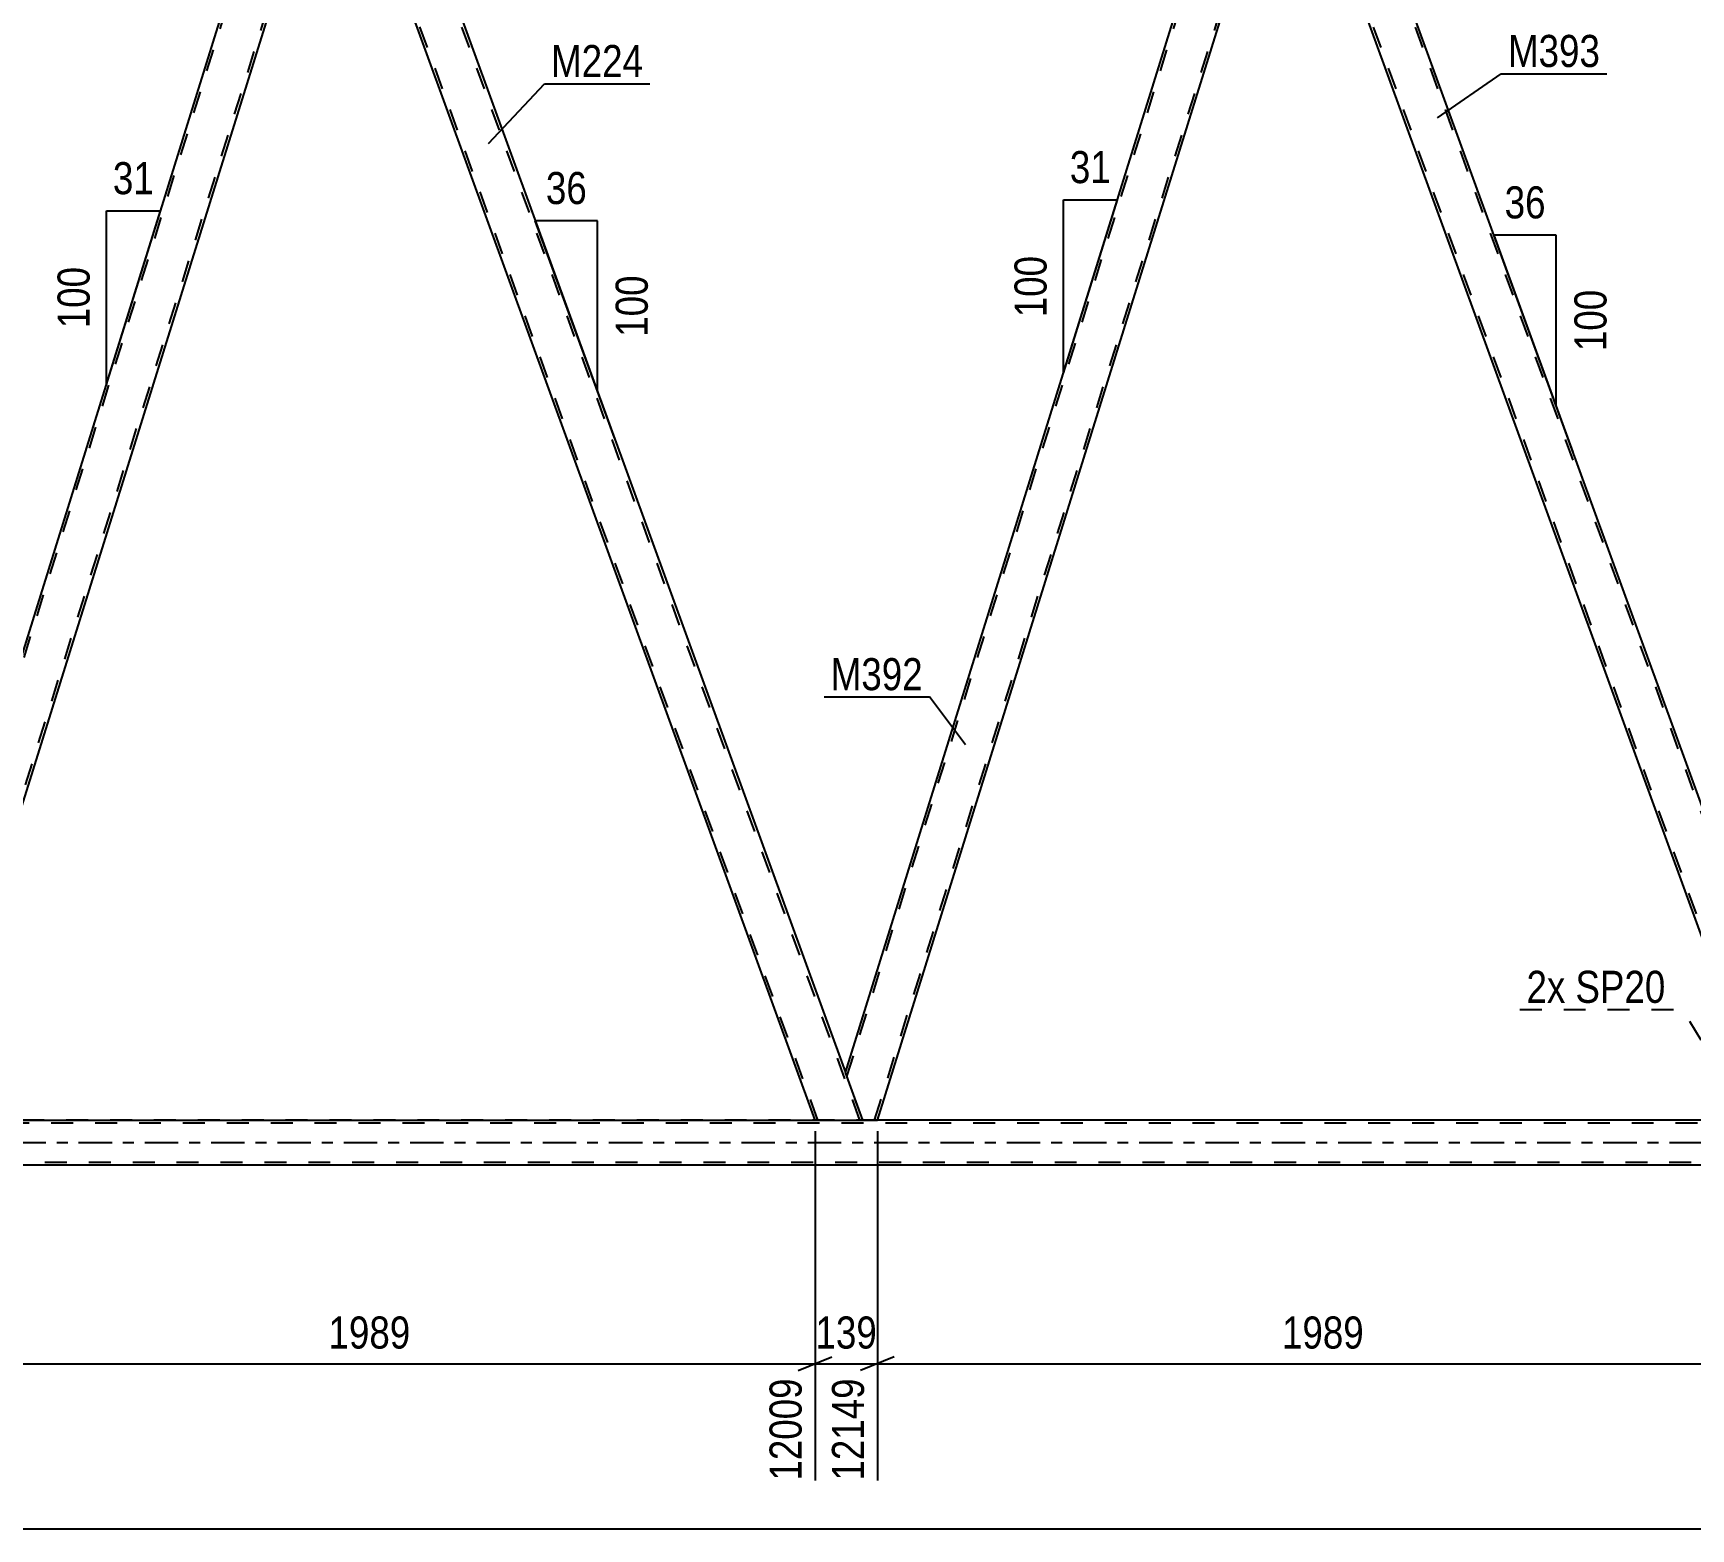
# Model space of a CAD drawing. Header units: millimetres. Extents: x 0 to 841, y 0 to 594.
# Drawn here: x 514.8 to 662.8, y 278.7 to 412.2 of the extents above; entities that cross this region are included whole.
import ezdxf

# ---------------------------------------------------------------- set-up
doc = ezdxf.new("R2010")
doc.units = ezdxf.units.MM
doc.linetypes.add('DXK_LINE_DOT2', pattern=[3.9198, 1.9599, -1.9599])
doc.linetypes.add('DXK_LINE_DOT3', pattern=[5.9187, 2.979, -0.9799, 0.9799, -0.9799])
doc.styles.add('Arial Narrow', font='ARIALN.TTF', dxfattribs={"height": 0.2})

# ---------------------------------------------------------------- blocks, each defined once
blk = doc.blocks.new('Part-122567824-4072 - 3926')
at = {"color": 2, "linetype": 'Continuous'}
for p, q in [((540.2, 437.17), (540.24, 437.17)), ((540.24, 437.17), (540.35, 437.17)), ((540.35, 437.17), (540.71, 437.17)), ((540.71, 437.17), (544.46, 437.17)), ((544.46, 437.17), (587.32, 319.42)), ((584.61, 315.17), (541.75, 432.92)), ((585.12, 315.17), (584.61, 315.17)), ((585.12, 315.17), (588.86, 315.17))]:
    blk.add_line(p, q, dxfattribs=at)
at = {"color": 7, "linetype": 'DXK_LINE_DOT2'}
for p, q in [((540.2, 437.17), (540.35, 437.17)), ((540.2, 437.17), (541.75, 432.92)), ((584.86, 315.17), (540.46, 437.17)), ((540.46, 437.17), (540.52, 437.17)), ((588.61, 315.17), (544.2, 437.17)), ((588.86, 315.17), (587.32, 319.42)), ((584.61, 315.17), (584.64, 315.17)), ((584.64, 315.17), (584.76, 315.17))]:
    blk.add_line(p, q, dxfattribs=at)
blk = doc.blocks.new('Part-122567824-4194 - 3926')
at = {"color": 7, "linetype": 'DXK_LINE_DOT2'}
for p, q in [((104.83, 314.93), (774.49, 314.93)), ((774.49, 315.17), (494.73, 315.17)), ((584.61, 315.17), (590.18, 315.17)), ((104.27, 311.41), (774.49, 311.41))]:
    blk.add_line(p, q, dxfattribs=at)
at = {"color": 2, "linetype": 'Continuous'}
for p, q in [((509.93, 315.17), (584.61, 315.17)), ((665, 315.17), (590.18, 315.17)), ((509.93, 311.17), (665, 311.17))]:
    blk.add_line(p, q, dxfattribs=at)
at = {"color": 7, "linetype": 'DXK_LINE_DOT3'}
blk.add_line((104.55, 313.17), (774.49, 313.17), dxfattribs=at)
blk = doc.blocks.new('Part-122567824-4212 - 3926')
at = {"color": 7, "linetype": 'DXK_LINE_DOT2'}
for p, q in [((630.06, 435.89), (625.8, 435.89)), ((626.88, 432.92), (625.8, 435.89)), ((670, 315.17), (626.06, 435.89)), ((673.74, 315.17), (629.8, 435.89)), ((630.2, 435.49), (630.06, 435.89)), ((669.74, 315.17), (667.7, 320.77)), ((674, 315.17), (671.96, 320.77)), ((674, 315.17), (669.74, 315.17))]:
    blk.add_line(p, q, dxfattribs=at)
at = {"color": 2, "linetype": 'Continuous'}
for p, q in [((671.96, 320.77), (630.2, 435.49)), ((667.7, 320.77), (626.88, 432.92))]:
    blk.add_line(p, q, dxfattribs=at)
blk = doc.blocks.new('Part-122567824-4217 - 3926')
at = {"color": 2, "linetype": 'Continuous'}
for p, q in [((587.32, 319.42), (623.62, 435.89)), ((624.28, 435.89), (624.12, 435.89)), ((626.88, 432.92), (625.95, 435.49)), ((590.18, 315.17), (626.88, 432.92)), ((588.86, 315.17), (587.32, 319.42)), ((590.18, 315.17), (588.86, 315.17))]:
    blk.add_line(p, q, dxfattribs=at)
at = {"color": 7, "linetype": 'DXK_LINE_DOT2'}
for p, q in [((587.45, 319.05), (623.87, 435.89)), ((623.62, 435.89), (624.12, 435.89)), ((625.8, 435.89), (624.28, 435.89)), ((625.95, 435.49), (625.8, 435.89)), ((589.93, 315.17), (626.75, 433.29))]:
    blk.add_line(p, q, dxfattribs=at)
blk = doc.blocks.new('Part-122567824-4259 - 3926')
at = {"color": 7, "linetype": 'DXK_LINE_DOT2'}
for p, q in [((502.32, 319.05), (539.14, 437.17)), ((539.39, 437.17), (539.03, 437.17)), ((504.79, 315.17), (541.61, 433.29)), ((502.18, 319.42), (502.6, 320.77)), ((506.79, 320.77), (505.05, 315.17)), ((503.73, 315.17), (502.18, 319.42)), ((505.05, 315.17), (503.73, 315.17))]:
    blk.add_line(p, q, dxfattribs=at)
at = {"color": 2, "linetype": 'Continuous'}
for p, q in [((502.6, 320.77), (538.88, 437.17)), ((538.88, 437.17), (538.92, 437.17)), ((538.92, 437.17), (539.39, 437.17)), ((539.39, 437.17), (540.2, 437.17)), ((540.2, 437.17), (541.75, 432.92)), ((506.79, 320.77), (541.75, 432.92))]:
    blk.add_line(p, q, dxfattribs=at)
blk = doc.blocks.new('AngleDimension-122567824-20870 - 3926')
at = {"color": 7, "linetype": 'Continuous'}
for p, q in [((606.78, 397.34), (611.6, 397.34)), ((606.78, 381.87), (611.6, 397.34)), ((606.78, 381.87), (606.78, 397.34)), ((608.19, 386.39), (611.6, 397.34))]:
    blk.add_line(p, q, dxfattribs=at)
at = {"color": 0}
for points in [[(611.62, 398.24), (611.62, 402.44), (606.76, 402.44), (606.76, 398.24)], [(605.88, 392.95), (601.68, 392.95), (601.68, 386.26), (605.88, 386.26)]]:
    blk.add_wipeout(points, dxfattribs=at)
at = {"color": 3, "style": 'Arial Narrow'}
blk.add_text('31', height=2.863, dxfattribs=at).set_placement((607.36, 398.84))
blk.add_text('100', height=2.863, rotation=90.0002, dxfattribs=at).set_placement((605.28, 386.86))
blk = doc.blocks.new('StraightDimension-122567824-49967 - 3926')
at = {"color": 7, "linetype": 'Continuous'}
blk.add_line((46.96, 278.67), (791.11, 278.67), dxfattribs=at)
blk = doc.blocks.new('StraightDimension-122567824-10657 - 3926')
at = {"color": 7, "linetype": 'Continuous'}
for p, q in [((584.61, 314.17), (584.61, 282.98)), ((590.18, 314.17), (590.18, 282.98)), ((583.11, 292.82), (586.11, 294.02)), ((584.61, 293.42), (590.18, 293.42)), ((591.68, 294.02), (588.68, 292.82))]:
    blk.add_line(p, q, dxfattribs=at)
at = {"color": 0}
blk.add_wipeout([(590.73, 294.17), (590.73, 298.37), (584.05, 298.37), (584.05, 294.17)], dxfattribs=at)
at = {"color": 0, "linetype": 'Continuous'}
blk.add_wipeout([(589.58, 292.72), (585.38, 292.72), (585.38, 282.38), (589.58, 282.38)], dxfattribs=at)
at = {"color": 3, "style": 'Arial Narrow'}
blk.add_text('139', height=2.863, dxfattribs=at).set_placement((584.65, 294.77))
at = {"color": 3, "linetype": 'Continuous', "style": 'Arial Narrow'}
blk.add_text('12149', height=2.863, rotation=90.0002, dxfattribs=at).set_placement((588.98, 282.98))
blk = doc.blocks.new('StraightDimension-122567824-10656 - 3926')
at = {"color": 7, "linetype": 'Continuous'}
for p, q in [((590.18, 314.17), (590.18, 282.98)), ((669.74, 314.17), (669.74, 282.98)), ((591.68, 294.02), (588.68, 292.82)), ((590.18, 293.42), (669.74, 293.42)), ((668.24, 292.82), (671.24, 294.02))]:
    blk.add_line(p, q, dxfattribs=at)
at = {"color": 0}
blk.add_wipeout([(634.22, 294.17), (634.22, 298.37), (625.7, 298.37), (625.7, 294.17)], dxfattribs=at)
at = {"color": 3, "style": 'Arial Narrow'}
blk.add_text('1989', height=2.863, dxfattribs=at).set_placement((626.3, 294.77))
at = {"color": 0, "linetype": 'Continuous'}
blk.add_wipeout([(669.14, 292.72), (664.94, 292.72), (664.94, 282.38), (669.14, 282.38)], dxfattribs=at)
at = {"color": 3, "linetype": 'Continuous', "style": 'Arial Narrow'}
blk.add_text('14138', height=2.863, rotation=90.0002, dxfattribs=at).set_placement((668.54, 282.98))
blk = doc.blocks.new('StraightDimension-122567824-10658 - 3926')
at = {"color": 7, "linetype": 'Continuous'}
for p, q in [((505.05, 314.17), (505.05, 282.98)), ((584.61, 314.17), (584.61, 282.98)), ((506.55, 294.02), (503.55, 292.82)), ((505.05, 293.42), (584.61, 293.42)), ((583.11, 292.82), (586.11, 294.02))]:
    blk.add_line(p, q, dxfattribs=at)
at = {"color": 0}
blk.add_wipeout([(549.08, 294.17), (549.08, 298.37), (540.57, 298.37), (540.57, 294.17)], dxfattribs=at)
at = {"color": 3, "style": 'Arial Narrow'}
blk.add_text('1989', height=2.863, dxfattribs=at).set_placement((541.17, 294.77))
at = {"color": 0, "linetype": 'Continuous'}
blk.add_wipeout([(584.01, 292.72), (579.81, 292.72), (579.81, 282.38), (584.01, 282.38)], dxfattribs=at)
at = {"color": 3, "linetype": 'Continuous', "style": 'Arial Narrow'}
blk.add_text('12009', height=2.863, rotation=90.0002, dxfattribs=at).set_placement((583.41, 282.98))
blk = doc.blocks.new('AngleDimension-122567824-20842 - 3926')
at = {"color": 7, "linetype": 'Continuous'}
for p, q in [((521.34, 396.35), (526.16, 396.35)), ((521.34, 380.89), (526.16, 396.35)), ((521.34, 380.89), (521.34, 396.35)), ((523.06, 386.39), (526.16, 396.35))]:
    blk.add_line(p, q, dxfattribs=at)
at = {"color": 0}
for points in [[(526.18, 397.25), (526.18, 401.45), (521.32, 401.45), (521.32, 397.25)], [(520.44, 391.96), (516.24, 391.96), (516.24, 385.28), (520.44, 385.28)]]:
    blk.add_wipeout(points, dxfattribs=at)
at = {"color": 3, "style": 'Arial Narrow'}
blk.add_text('31', height=2.863, dxfattribs=at).set_placement((521.92, 397.85))
blk.add_text('100', height=2.863, rotation=90.0002, dxfattribs=at).set_placement((519.84, 385.88))
blk = doc.blocks.new('AngleDimension-122567824-20872 - 3926')
at = {"color": 7, "linetype": 'Continuous'}
for p, q in [((565.17, 395.47), (559.63, 395.47)), ((565.17, 380.25), (559.63, 395.47)), ((565.17, 380.25), (565.17, 395.47)), ((566.69, 376.08), (565.17, 380.25))]:
    blk.add_line(p, q, dxfattribs=at)
at = {"color": 0}
for points in [[(564.83, 396.37), (564.83, 400.57), (559.98, 400.57), (559.98, 396.37)], [(570.27, 391.21), (566.07, 391.21), (566.07, 384.52), (570.27, 384.52)]]:
    blk.add_wipeout(points, dxfattribs=at)
at = {"color": 3, "style": 'Arial Narrow'}
blk.add_text('36', height=2.863, dxfattribs=at).set_placement((560.58, 396.97))
blk.add_text('100', height=2.863, rotation=90.0002, dxfattribs=at).set_placement((569.67, 385.12))
blk = doc.blocks.new('AngleDimension-122567824-20900 - 3926')
at = {"color": 7, "linetype": 'Continuous'}
for p, q in [((650.77, 394.19), (645.23, 394.19)), ((650.77, 378.97), (645.23, 394.19)), ((650.77, 378.97), (650.77, 394.19)), ((652.29, 374.8), (650.77, 378.97))]:
    blk.add_line(p, q, dxfattribs=at)
at = {"color": 0}
for points in [[(650.43, 395.09), (650.43, 399.29), (645.58, 399.29), (645.58, 395.09)], [(655.87, 389.92), (651.67, 389.92), (651.67, 383.24), (655.87, 383.24)]]:
    blk.add_wipeout(points, dxfattribs=at)
at = {"color": 3, "style": 'Arial Narrow'}
blk.add_text('36', height=2.863, dxfattribs=at).set_placement((646.18, 395.69))
blk.add_text('100', height=2.863, rotation=90.0002, dxfattribs=at).set_placement((655.27, 383.84))
blk = doc.blocks.new('Mark-122567824-4068 - 3926')
at = {"color": 0}
blk.add_wipeout([(569.27, 408.31), (569.27, 411.31), (561.04, 411.31), (561.04, 408.31)], dxfattribs=at)
blk.add_wipeout([(569.27, 408.31), (569.27, 411.31), (561.04, 411.31), (561.04, 408.31)], dxfattribs=at)
at = {"color": 30, "linetype": 'Continuous'}
for p, q in [((555.46, 402.38), (560.44, 407.71)), ((560.44, 407.71), (569.87, 407.71))]:
    blk.add_line(p, q, dxfattribs=at)
at = {"color": 3, "style": 'Arial Narrow'}
blk.add_text('M224', height=2.863, dxfattribs=at).set_placement((561.04, 408.31))
blk = doc.blocks.new('Mark-122567824-4208 - 3926')
at = {"color": 0}
blk.add_wipeout([(654.71, 409.21), (654.71, 412.21), (646.48, 412.21), (646.48, 409.21)], dxfattribs=at)
blk.add_wipeout([(654.71, 409.21), (654.71, 412.21), (646.48, 412.21), (646.48, 409.21)], dxfattribs=at)
at = {"color": 30, "linetype": 'Continuous'}
for p, q in [((640.18, 404.67), (645.88, 408.61)), ((645.88, 408.61), (655.31, 408.61))]:
    blk.add_line(p, q, dxfattribs=at)
at = {"color": 3, "style": 'Arial Narrow'}
blk.add_text('M393', height=2.863, dxfattribs=at).set_placement((646.48, 409.21))
blk = doc.blocks.new('Mark-122567824-4213 - 3926')
at = {"color": 0}
blk.add_wipeout([(594.23, 353.56), (594.23, 356.56), (586.01, 356.56), (586.01, 353.56)], dxfattribs=at)
blk.add_wipeout([(594.23, 353.56), (594.23, 356.56), (586.01, 356.56), (586.01, 353.56)], dxfattribs=at)
at = {"color": 30, "linetype": 'Continuous'}
for p in [(585.41, 352.96), (598.03, 348.67)]:
    blk.add_line(p, (594.83, 352.96), dxfattribs=at)
at = {"color": 3, "style": 'Arial Narrow'}
blk.add_text('M392', height=2.863, dxfattribs=at).set_placement((586.01, 353.56))
blk = doc.blocks.new('MarkSet-122567824-5583 - 3926')
at = {"color": 30, "linetype": 'DXK_LINE_DOT2'}
blk.add_line((665.8, 318.98), (662.04, 325.04), dxfattribs=at)
at = {"color": 0}
for points in [[(651.6, 325.64), (651.6, 328.64), (648.13, 328.64), (648.13, 325.64)], [(660.54, 325.64), (660.54, 328.64), (652.5, 328.64), (652.5, 325.64)]]:
    blk.add_wipeout(points, dxfattribs=at)
for points in [[(651.6, 325.64), (651.6, 328.64), (648.13, 328.64), (648.13, 325.64)], [(660.54, 325.64), (660.54, 328.64), (652.5, 328.64), (652.5, 325.64)]]:
    blk.add_wipeout(points, dxfattribs=at)
at = {"color": 30, "linetype": 'DXK_LINE_DOT2'}
blk.add_line((647.53, 325.04), (662.04, 325.04), dxfattribs=at)
at = {"color": 3, "style": 'Arial Narrow'}
for s, p in [('2x', (648.13, 325.64)), ('SP20', (652.5, 325.64))]:
    blk.add_text(s, height=2.863, dxfattribs=at).set_placement(p)

msp = doc.modelspace()

# ---------------------------------------------------------------- block references
for name in ['Part-122567824-4259 - 3926', 'Part-122567824-4072 - 3926', 'Part-122567824-4217 - 3926', 'Part-122567824-4212 - 3926', 'Part-122567824-4194 - 3926']:
    msp.add_blockref(name, (0, 0))

# ---------------------------------------------------------------- next in the draw order: block references
msp.add_blockref('AngleDimension-122567824-20870 - 3926', (0, 0))

# ---------------------------------------------------------------- next in the draw order: block references
msp.add_blockref('StraightDimension-122567824-49967 - 3926', (0, 0))

# ---------------------------------------------------------------- next in the draw order: block references
for name in ['Mark-122567824-4208 - 3926', 'Mark-122567824-4068 - 3926', 'AngleDimension-122567824-20842 - 3926', 'AngleDimension-122567824-20872 - 3926', 'AngleDimension-122567824-20900 - 3926', 'Mark-122567824-4213 - 3926', 'MarkSet-122567824-5583 - 3926', 'StraightDimension-122567824-10657 - 3926']:
    msp.add_blockref(name, (0, 0))

# ---------------------------------------------------------------- next in the draw order: block references
for name in ['StraightDimension-122567824-10658 - 3926', 'StraightDimension-122567824-10656 - 3926']:
    msp.add_blockref(name, (0, 0))

doc.saveas('drawing.dxf')
